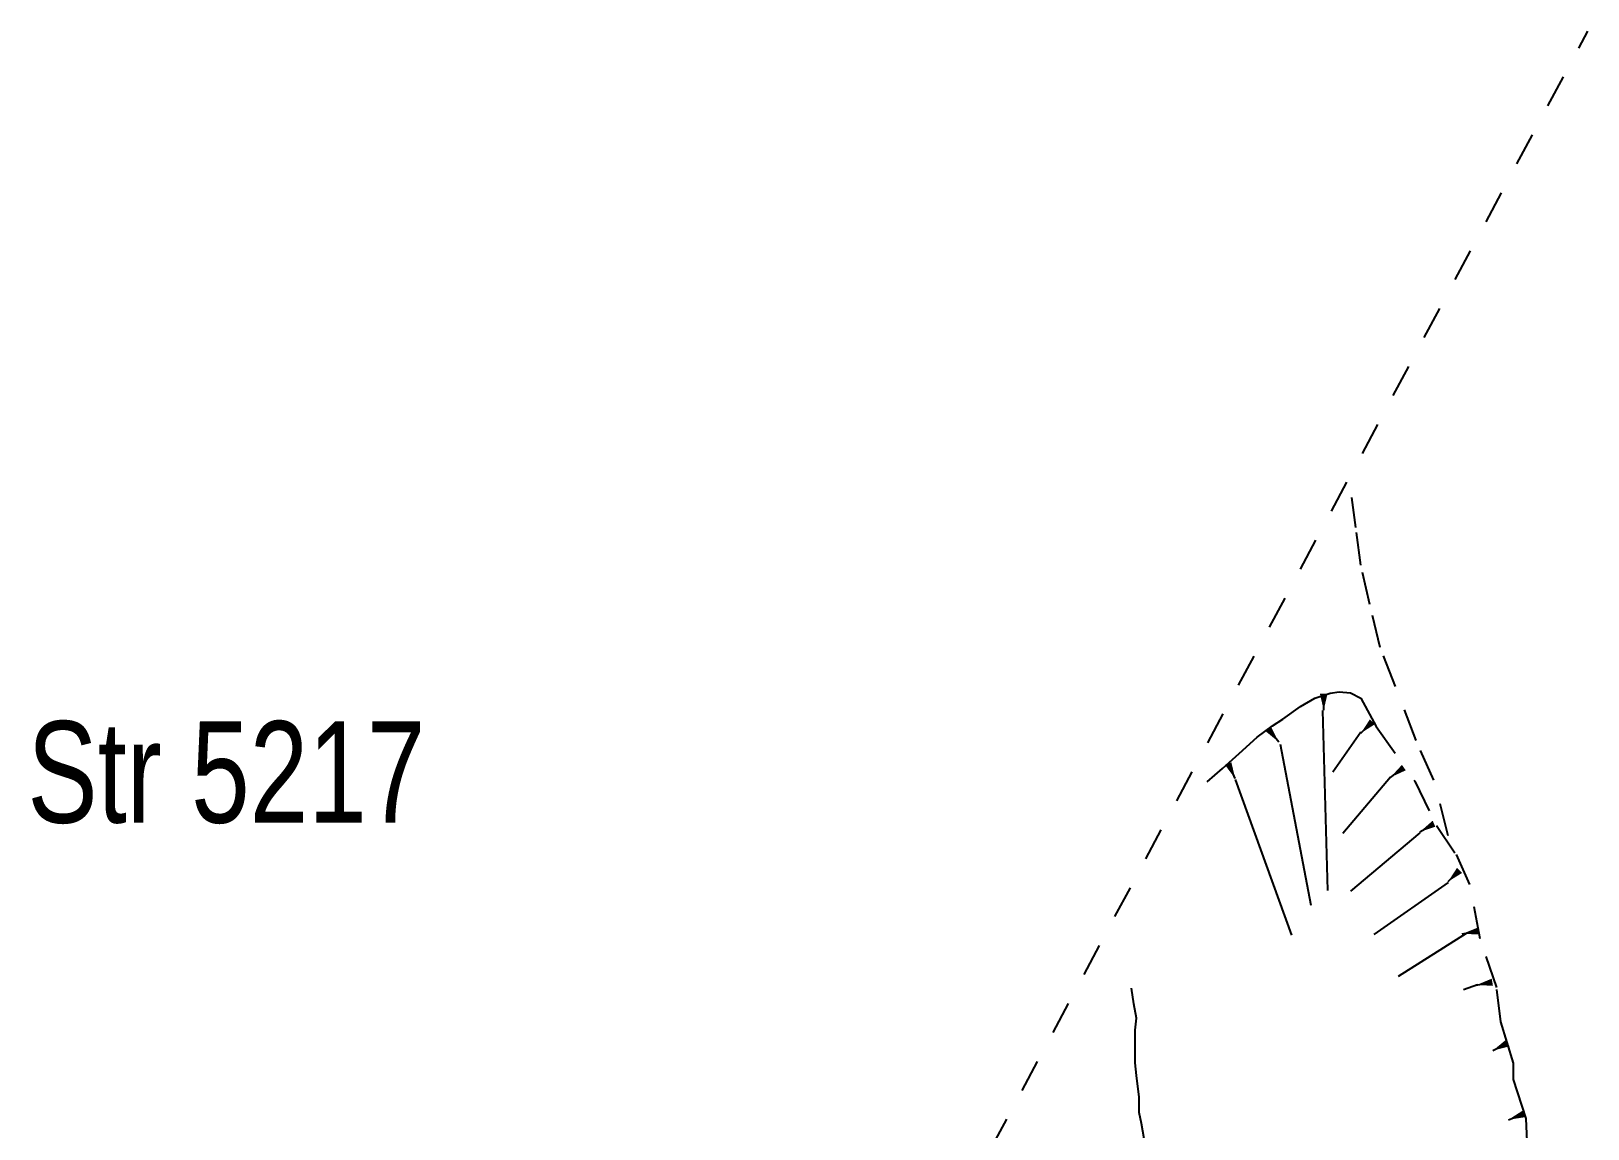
# Model space of a CAD drawing. Extents: x 43284 to 43291.09, y 9093.72 to 9103.25.
# Drawn here: x 43283.996 to 43288.738, y 9099.907 to 9103.251 of the extents above; entities that cross this region are included whole.
import ezdxf

# ---------------------------------------------------------------- set-up
doc = ezdxf.new("R2010")
doc.units = 0
doc.header["$MEASUREMENT"] = 0
doc.linetypes.add('ECW_2', pattern=[0.025401, 0.001588, -0.003175, 0.003175, -0.003175, 0.003175, -0.003175, 0.003175, -0.003175, 0.001588])
doc.linetypes.add('ECW_5', pattern=[0.025401, 0.009525, -0.003175, 0.001588, -0.003175, 0.007938])
doc.layers.add('1', color=7, linetype='CONTINUOUS')
doc.layers.add('MERGE', color=7, linetype='CONTINUOUS')

msp = doc.modelspace()

# ---------------------------------------------------------------- linework, layer by layer
at = {"layer": '1', "color": 7, "linetype": 'ECW_5'}
msp.add_lwpolyline([(43284.089844, 9093.722656), (43283.996094, 9094.696289), (43284.511719, 9095.757813), (43285.332031, 9097.248047), (43286.355469, 9098.789063), (43288.738281, 9103.250977)], dxfattribs=at)
at = {"layer": 'MERGE', "color": 212, "linetype": 'ECW_2'}
for points in [[(43288.460938, 9100.336914), (43288.410156, 9100.485352), (43288.378906, 9100.651367), (43288.3125, 9100.799805), (43288.269531, 9100.96875), (43288.214844, 9101.089844), (43288.152344, 9101.254883), (43288.105469, 9101.373047), (43288.074219, 9101.503906), (43288.046875, 9101.624023), (43288.03125, 9101.739258), (43288.019531, 9101.830078)], [(43287.578125, 9100.963867), (43287.625, 9101.004883), (43287.675781, 9101.050781), (43287.730469, 9101.099609), (43287.777344, 9101.134766), (43287.808594, 9101.155273), (43287.863281, 9101.193359), (43287.90625, 9101.21875), (43287.953125, 9101.234375), (43287.980469, 9101.238281), (43288.015625, 9101.235352), (43288.046875, 9101.21875), (43288.09375, 9101.132813), (43288.210938, 9100.96582), (43288.277344, 9100.831055), (43288.34375, 9100.732422)], [(43287.410156, 9099.460938), (43287.40625, 9099.52832), (43287.40625, 9099.579102), (43287.402344, 9099.633789), (43287.398438, 9099.691406), (43287.394531, 9099.743164), (43287.390625, 9099.799805), (43287.390625, 9099.852539), (43287.378906, 9099.922852), (43287.371094, 9099.957031), (43287.371094, 9100.00293), (43287.363281, 9100.069336), (43287.359375, 9100.108398), (43287.359375, 9100.158203), (43287.359375, 9100.207031), (43287.363281, 9100.244141), (43287.355469, 9100.288086), (43287.347656, 9100.334961)]]:
    msp.add_lwpolyline(points, dxfattribs=at)
at = {"layer": 'MERGE', "color": 212}
for points in [[(43287.933594, 9101.182617), (43287.933594, 9101.208984)], [(43287.929688, 9101.181641), (43287.945313, 9100.632813)], [(43288.046875, 9101.115234), (43287.960938, 9100.993164)], [(43288.046875, 9101.112305), (43288.070313, 9101.134766)], [(43287.796875, 9101.084961), (43287.777344, 9101.109375)], [(43287.800781, 9101.079102), (43287.894531, 9100.587891)], [(43287.664063, 9100.973633), (43287.652344, 9101.000977)], [(43287.664063, 9100.970703), (43287.835938, 9100.49707)], [(43288.136719, 9100.978516), (43287.992188, 9100.806641)], [(43288.136719, 9100.977539), (43288.167969, 9101.000977)], [(43288.226563, 9100.808594), (43288.015625, 9100.630859)], [(43288.226563, 9100.811523), (43288.25, 9100.825195)], [(43288.3125, 9100.660156), (43288.34375, 9100.689453)], [(43288.3125, 9100.657227), (43288.085938, 9100.499023)], [(43288.367188, 9100.501953), (43288.160156, 9100.371094)], [(43288.355469, 9100.500977), (43288.390625, 9100.506836)], [(43288.398438, 9100.344727), (43288.441406, 9100.352539)], [(43288.402344, 9100.345703), (43288.359375, 9100.330078)], [(43288.65625, 9099.044922), (43288.648438, 9099.130859), (43288.640625, 9099.231445), (43288.625, 9099.338867), (43288.605469, 9099.470703), (43288.601563, 9099.576172), (43288.566406, 9099.716797), (43288.554688, 9099.844727), (43288.550781, 9099.938477), (43288.511719, 9100.056641), (43288.511719, 9100.106445), (43288.472656, 9100.232422), (43288.460938, 9100.331055)], [(43288.449219, 9100.145508), (43288.464844, 9100.15332)], [(43288.496094, 9099.93457), (43288.527344, 9099.946289)]]:
    msp.add_lwpolyline(points, dxfattribs=at)
for points in [[(43287.933594, 9101.182617), (43287.921875, 9101.232422), (43287.945313, 9101.232422)], [(43287.796875, 9101.084961), (43287.757813, 9101.117188), (43287.773438, 9101.130859)], [(43288.046875, 9101.112305), (43288.074219, 9101.154297), (43288.089844, 9101.139648)], [(43287.664063, 9100.973633), (43287.632813, 9101.015625), (43287.652344, 9101.023438)], [(43288.136719, 9100.977539), (43288.171875, 9101.015625), (43288.183594, 9100.999023)], [(43288.226563, 9100.811523), (43288.265625, 9100.845703), (43288.273438, 9100.827148)], [(43288.3125, 9100.660156), (43288.339844, 9100.702148), (43288.355469, 9100.686523)], [(43288.355469, 9100.500977), (43288.402344, 9100.519531), (43288.40625, 9100.499023)], [(43288.398438, 9100.344727), (43288.445313, 9100.364258), (43288.449219, 9100.342773)], [(43288.449219, 9100.145508), (43288.488281, 9100.177734), (43288.5, 9100.158203)], [(43288.496094, 9099.93457), (43288.539063, 9099.961914), (43288.546875, 9099.942383)]]:
    msp.add_solid(points, dxfattribs=at)

# ---------------------------------------------------------------- texts
at = {"layer": '1', "color": 4, "width": 0.775}
msp.add_text('Str 5217', height=0.309422, rotation=360, dxfattribs=at).set_placement((43283.984659, 9100.839316))

doc.saveas('drawing.dxf')
